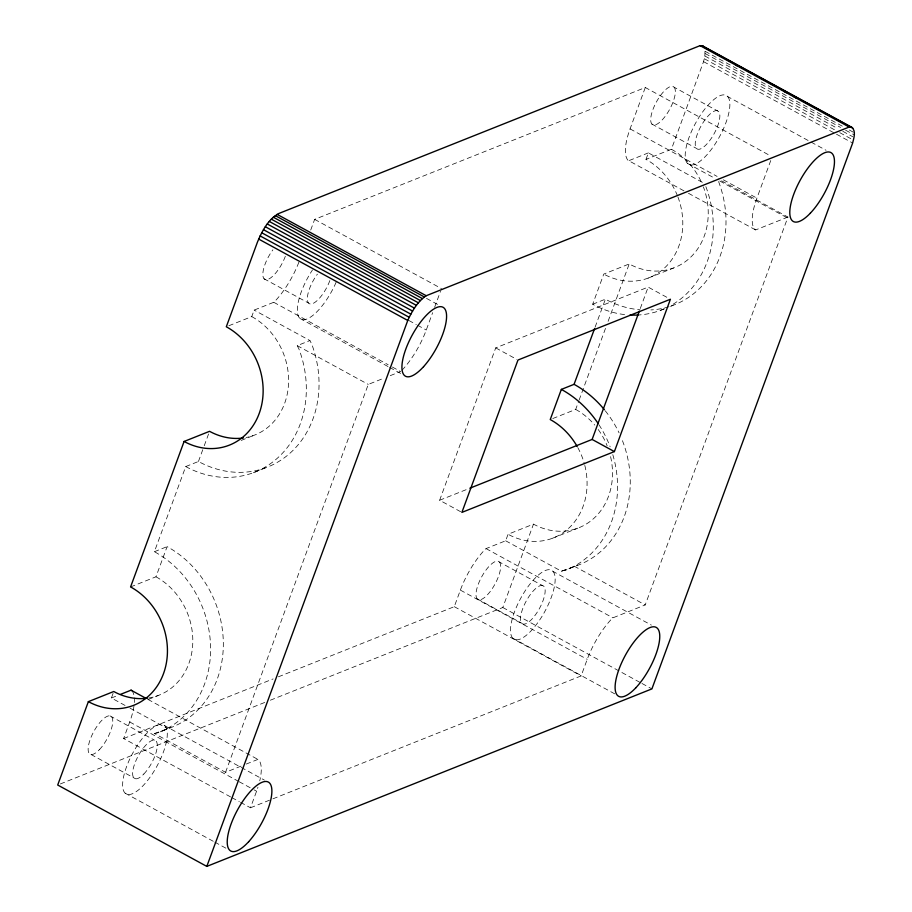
<?xml version="1.0" encoding="UTF-8"?>
<svg xmlns="http://www.w3.org/2000/svg" width="912" height="912" viewBox="0 0 912 912"><rect width="100%" height="100%" fill="white"/><g stroke="black" fill="none" stroke-linecap="round" stroke-linejoin="round"><path stroke-width="0.68" stroke-dasharray="4.56 3.42" d="M677.468 195.795A65.641 56.612 68.3 0 0 645.97 159.383L671.414 149.249L703.551 61.64L704.885 56.02L704.953 49.453M125.058 705.443L111.424 697.999L113.749 691.513M228.855 325.744L251.758 316.601L254.14 310.103L273.748 302.282L275.105 301.051A47.367 16.598 -61.4 0 0 299.421 260.764M241.064 766.126L225.549 772.316L154.493 733.533L157.651 732.872A100.149 86.401 68.3 0 0 210.592 647.246A100.149 86.401 68.3 0 0 154.402 551.703L185.729 466.556L198.44 461.483A100.149 86.401 68.3 0 0 294.394 448.978A100.149 86.401 68.3 0 0 311.63 343.87L309.932 340.564L254.14 310.103M198.44 461.483L203.752 447.051M204.242 445.74L209.555 431.319M230.588 796.917L123.633 738.538L129.721 721.985A47.367 16.598 -61.4 0 0 134.303 697.452M310.718 230.052L314.651 219.37L645.297 87.506L770.902 156.066M225.549 772.316L368.266 384.419L383.781 378.229M240.529 802.343L250.481 807.781L256.568 791.217A47.367 16.598 -61.4 0 0 257.959 787.216M401.953 370.283A47.367 16.598 -61.4 0 0 426.269 330.007L432.653 312.645M434.614 307.31L440.519 291.281M460.651 511.723L439.641 500.255L495.718 347.882L648.147 287.098L667.937 297.893M278.377 676.829L454.279 606.674L460.378 590.121A47.367 16.598 -61.4 0 1 484.694 549.833L486.05 548.602L505.658 540.782L508.052 534.272L533.486 524.126A65.641 56.612 68.3 0 0 593.644 518.563A65.641 56.612 68.3 0 0 610.231 455.236M683.966 190.859L628.003 160.307A47.367 16.598 -61.4 0 1 630.067 128.9L645.297 87.506M624.583 314.583A100.149 86.401 68.3 0 1 592.675 304.255L603.767 274.09L629.212 263.956A65.641 56.612 68.3 0 0 692.083 255.77A65.641 56.612 68.3 0 0 703.38 186.88M595.114 327.123L605.397 299.182A100.149 86.401 68.3 0 0 640.042 309.784M270.351 700.211L502.808 607.506L533.486 524.126M552.786 418.54L575.689 409.42L578.63 401.417M579.12 400.083L606.127 326.678M608.099 321.343L629.212 263.956M640.292 308.484L648.147 287.098M272.962 798.809L581.126 675.917L587.225 659.353A47.367 16.598 -61.4 0 1 611.542 619.077L612.898 617.834L645.217 604.941L787.934 217.056L718.132 178.946M787.934 217.056L755.615 229.938L754.851 229.55A47.367 16.598 -61.4 0 1 756.914 198.143L771.164 159.418M130.587 586.929L155.963 576.794L167.113 546.63A100.149 86.401 68.3 0 1 223.315 642.173A100.149 86.401 68.3 0 1 170.373 727.799L157.651 732.872M645.97 159.383L648.375 152.885L704.167 183.335M648.375 152.885L628.767 160.706L628.003 160.307M185.729 466.556A100.149 86.401 68.3 0 0 281.671 454.051A100.149 86.401 68.3 0 0 298.919 348.943L297.221 345.637L309.932 340.564M390.245 375.653L400.596 371.526L389.401 365.416M241.167 440.428L253.889 435.343M592.675 304.255L605.397 299.182M253.376 472.701L266.099 467.628M660.334 310.411L664.153 308.883M670.502 306.352L673.045 305.338M154.402 551.703L167.113 546.63M439.641 500.255L468.563 488.718M111.424 697.999L117.956 695.389M147.949 699.595L158.095 695.537M123.633 738.538L273.087 678.938M154.493 733.533L170.373 727.799M505.658 540.782L561.45 571.231L577.319 565.508A100.149 86.401 68.3 0 0 621.334 437.931M561.45 571.231L577.319 565.508M60.34 783.955L265.061 702.32M246.24 764.062L257.879 759.422L258.632 759.81A47.367 16.598 -61.4 0 1 259.76 780.809M250.481 807.781L271.639 799.334M648.101 278.126L673.546 267.991M552.376 538.297L577.82 528.162M705.193 51.334L844.352 127.292M849.323 130.006L854.293 132.719M705.17 53.546L840.602 127.463M845.572 130.177L854.27 134.93M704.885 56.02L837.832 128.592M842.802 131.305L852.743 136.732M704.349 58.733L834.811 129.949M839.781 132.662L853.45 140.129M703.551 61.64L835.255 133.54M836.498 134.212L852.652 143.024M727.685 96.581A39.25 13.748 -61.4 0 1 705.831 155.986A39.25 13.748 -61.4 0 1 689.096 137.313A39.25 13.748 -61.4 0 1 727.685 96.581L809.867 141.44M811.11 142.124L826.055 150.275M674.15 87.244A21.66 7.581 -61.4 0 1 662.089 120.019A21.66 7.581 -61.4 0 1 652.855 109.725A21.66 7.581 -61.4 0 1 674.15 87.244L718.656 111.538A21.66 7.581 -61.4 0 1 706.595 144.313A21.66 7.581 -61.4 0 1 697.372 134.018A21.66 7.581 -61.4 0 1 718.656 111.538M651.92 124.078L696.426 148.371M630.067 128.9L717.117 176.415M723.341 179.812L756.914 198.143M687.397 163.339L714.791 178.285M719.773 181.009L789.496 219.074M688.457 193.287L755.615 229.938M314.651 219.37L441.499 288.614M426.52 298.395L438.968 305.189M495.718 347.882L516.739 359.362M408.861 320.5L416.317 324.569M417.559 325.253L426.269 330.007M264.035 278.764L308.552 303.058M273.748 302.282L388.159 364.732M299.968 318.47L388.375 366.727M389.618 367.411L400.824 373.521M297.221 345.637L368.266 384.419M574.172 566.158L645.217 604.941M552.991 571.402A39.25 13.748 -61.4 0 1 531.137 630.796A39.25 13.748 -61.4 0 1 514.402 612.134A39.25 13.748 -61.4 0 1 552.991 571.402L651.362 625.096M486.05 548.602L612.898 617.834M499.445 562.066A21.66 7.581 -61.4 0 1 487.396 594.841A21.66 7.581 -61.4 0 1 478.162 584.535A21.66 7.581 -61.4 0 1 499.445 562.066L543.962 586.359A21.66 7.581 -61.4 0 1 531.901 619.134A21.66 7.581 -61.4 0 1 522.667 608.828A21.66 7.581 -61.4 0 1 543.962 586.359M502.808 607.506L640.726 682.792M641.968 683.464L651.909 688.891M477.215 598.899L521.732 623.192M460.378 590.121L587.225 659.353M512.692 638.149L614.802 693.884M454.279 606.674L581.126 675.917M147.949 699.401L258.632 759.81M164.741 725.713A39.25 13.748 -61.4 0 1 144.073 784.605A39.25 13.748 -61.4 0 1 126.073 768.064A39.25 13.748 -61.4 0 1 164.741 725.713L264.355 780.079M130.017 708.157L167.215 728.46M129.721 721.985L237.918 781.037M239.161 781.721L252.841 789.188M254.083 789.86L256.568 791.217M109.919 715.852L154.436 740.145M231.83 797.601L239.286 801.671M90.995 754.475L135.5 778.78M125.183 793.212L213.59 841.468M214.833 842.152L226.051 848.263M718.588 181.568A100.149 86.401 68.3 0 1 670.4 306.261M669.055 306.694A100.149 86.401 68.3 0 1 650.883 309.932M664.244 308.826A100.149 86.401 68.3 0 1 638.161 315.005M705.865 186.641A100.149 86.401 68.3 0 1 670.605 305.68M605.294 410.833A100.149 86.401 68.3 0 1 619.077 432.881M598.956 424.73A100.149 86.401 68.3 0 1 610.139 446.812M612.784 454.632A100.149 86.401 68.3 0 1 564.608 570.581M131.784 690.578A47.367 16.598 -61.4 0 1 133.973 695.309M155.963 576.794A65.641 56.635 68.2 0 1 192.694 644.75A65.641 56.635 68.2 0 1 148.964 697.965M575.689 409.42A65.641 56.612 68.3 0 1 594.727 425.06M598.226 429.518A65.641 56.612 68.3 0 1 607.175 445.831M671.414 149.249A65.641 56.612 68.3 0 1 701.887 183.221M584.797 465.371A65.641 56.612 68.3 0 1 568.199 528.709A65.641 56.612 68.3 0 1 508.052 534.272M577.798 447.587A65.641 56.612 68.3 0 1 584.432 463.98M251.758 316.601A65.641 56.624 68.3 0 1 288.523 383.804A65.641 56.624 68.3 0 1 246.092 437.532M677.935 197.015A65.641 56.612 68.3 0 1 666.638 265.905A65.641 56.612 68.3 0 1 603.767 274.09M285.331 256.295A21.66 7.581 -61.4 0 1 264.833 279.38A21.66 7.581 -61.4 0 1 272.882 249.842M329.836 280.588A21.66 7.581 -61.4 0 1 309.339 303.685A21.66 7.581 -61.4 0 1 317.399 274.136M336.129 282.23A39.25 13.748 -61.4 0 1 300.949 319.143A39.25 13.748 -61.4 0 1 312.463 269.986M99.351 749.698A21.66 7.581 -61.4 0 0 111.64 716.832A21.66 7.581 -61.4 0 0 90.379 738.971A21.66 7.581 -61.4 0 0 99.351 749.698M143.857 773.992A21.66 7.581 -61.4 0 0 156.157 741.125A21.66 7.581 -61.4 0 0 134.885 763.264A21.66 7.581 -61.4 0 0 143.857 773.992"/><path stroke-width="1.37" d="M88.373 701.636L57.707 785.015L206.807 866.4L651.909 688.891L852.652 143.024C853.769 138.168 856.3 131.191 851.819 127.349L702.719 45.965L700.097 45.646L278.844 213.476C268.06 219.427 261.983 231.226 257.423 242.193L226.313 326.758A65.641 56.624 68.3 0 1 259.168 413.569A65.641 56.624 68.3 0 1 184.099 441.465L130.587 586.929A65.641 56.635 68.2 0 1 163.465 673.74A65.641 56.635 68.2 0 1 88.373 701.636L113.749 691.513A65.641 56.635 68.2 0 0 147.619 698.17M206.807 866.4L407.767 320.454C412.053 311.106 417.525 301.621 426.212 295.727L849.197 127.03L851.819 127.349M594.624 328.457L574.07 384.328L561.347 389.401L550.244 419.554A65.641 56.612 68.3 0 1 577.148 446.435M469.874 488.194L592.127 439.436L639.301 311.152M614.38 451.588L670.411 299.25L517.982 360.035L461.894 512.396L614.38 451.588L592.127 439.436M184.099 441.465L209.555 431.319A65.641 56.624 68.3 0 0 243.413 437.977M120.566 694.351L131.032 690.179L131.784 690.578M701.51 45.6L852.8 128.125M735.517 64.866L738.002 66.223M783.978 91.314L786.463 92.671M793.919 96.74L796.404 98.097M700.097 45.646L849.197 127.03M277.111 214.343L426.212 295.727M275.253 215.597L424.354 296.981M273.315 217.216L422.416 298.6M271.32 219.176L420.421 300.561M269.302 221.445L418.403 302.83M267.296 223.987L416.396 305.372M265.346 226.746L414.447 308.142M263.477 229.687L412.577 311.083M261.721 232.754L410.822 314.15M260.102 235.9L409.203 317.285M258.666 239.069L407.767 320.454M131.032 690.179L145.954 698.33M702.719 45.965L703.699 46.74M574.07 384.328A100.149 86.401 68.3 0 1 604.439 409.762M561.347 389.401A100.149 86.401 68.3 0 1 598.204 423.601M638.161 315.005A100.149 86.401 68.3 0 1 630.055 315.028M248.668 841.696A39.25 13.748 -61.4 0 0 269.336 782.804A39.25 13.748 -61.4 0 0 230.668 825.166A39.25 13.748 -61.4 0 0 248.668 841.696M423.556 366.681A39.25 13.748 -61.4 0 0 443.95 307.914A39.25 13.748 -61.4 0 0 405.27 350.618A39.25 13.748 -61.4 0 0 423.556 366.681M810.426 213.077A39.25 13.748 -61.4 0 0 832.28 153.672A39.25 13.748 -61.4 0 0 793.691 194.404A39.25 13.748 -61.4 0 0 810.426 213.077M635.732 687.887A39.25 13.748 -61.4 0 0 657.586 628.493A39.25 13.748 -61.4 0 0 618.997 669.226A39.25 13.748 -61.4 0 0 635.732 687.887"/></g></svg>
